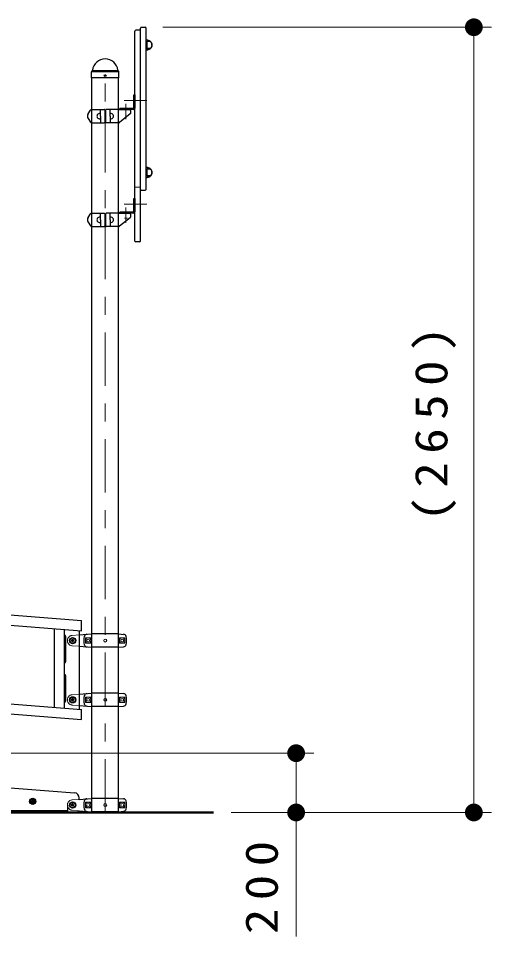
# Model space of a CAD drawing. Units: millimetres on the paper, scale 1:60. Extents: x -385 to 0, y -594 to 267.
# Drawn here: x -188.3 to -161.7, y -233.6 to -181.9 of the extents above; entities that cross this region are included whole.
import ezdxf

# ---------------------------------------------------------------- set-up
doc = ezdxf.new("R2010")
doc.units = ezdxf.units.MM
doc.linetypes.add('USER1', pattern=[4.5, 2.5, -2])
doc.linetypes.add('USER2', pattern=[6, 3, -1, 1, -1])
doc.layers.add('1_60', color=7, linetype='Continuous', lineweight=25)
doc.styles.add('ＭＳ ゴシック', font='')
doc.styles.get('ＭＳ ゴシック').set_extended_font_data('MS Gothic')

# ---------------------------------------------------------------- blocks, each defined once
blk = doc.blocks.new('filled_dot')
at = {"color": 0, "linetype": 'Continuous', "lineweight": -2, "const_width": 1.25}
blk.add_lwpolyline([(-0.625, 0, 1), (0.625, 0, 1)], format="xyb", close=True, dxfattribs=at)

msp = doc.modelspace()

# ---------------------------------------------------------------- linework, layer by layer
at = {"layer": '1_60'}
for p, q in [((-181.798, -194.455), (-181.798, -182.648)), ((-181.531, -182.598), (-181.748, -182.598)), ((-181.481, -194.455), (-181.481, -182.481)), ((-181.431, -182.431), (-181.214, -182.431)), ((-181.164, -191.548), (-181.164, -182.481)), ((-184.211, -184.894), (-184.193, -184.876)), ((-182.718, -184.894), (-182.736, -184.876)), ((-184.239, -185.273), (-184.232, -184.942)), ((-184.239, -185.273), (-184.231, -185.281)), ((-182.698, -185.281), (-184.231, -185.281)), ((-184.207, -226.598), (-184.207, -185.281)), ((-182.722, -226.598), (-182.722, -185.281)), ((-182.698, -185.281), (-182.69, -185.273)), ((-182.69, -185.273), (-182.697, -184.942)), ((-181.851, -186.223), (-181.798, -186.223)), ((-181.851, -186.976), (-181.851, -186.223)), ((-181.798, -186.223), (-181.798, -186.976)), ((-182.631, -187.056), (-182.631, -187.003)), ((-181.878, -187.003), (-182.631, -187.003)), ((-181.878, -187.056), (-182.631, -187.056)), ((-181.431, -191.598), (-181.214, -191.598)), ((-181.851, -192.056), (-181.798, -192.056)), ((-181.851, -192.81), (-181.851, -192.056)), ((-181.798, -192.056), (-181.798, -192.81)), ((-182.631, -192.89), (-182.631, -192.836)), ((-181.878, -192.836), (-182.631, -192.836)), ((-181.878, -192.89), (-182.631, -192.89)), ((-181.531, -194.505), (-181.748, -194.505)), ((-185.764, -216.63), (-185.739, -216.63)), ((-185.355, -216.931), (-185.327, -216.881)), ((-185.355, -216.931), (-185.327, -216.981)), ((-185.269, -216.881), (-185.327, -216.881)), ((-185.269, -216.881), (-185.24, -216.931)), ((-185.269, -216.981), (-185.24, -216.931)), ((-185.269, -216.981), (-185.327, -216.981)), ((-185.764, -218.179), (-185.739, -218.179)), ((-185.764, -218.846), (-185.739, -218.846)), ((-185.764, -220.395), (-185.739, -220.395)), ((-185.355, -220.264), (-185.327, -220.214)), ((-185.355, -220.264), (-185.327, -220.314)), ((-185.269, -220.214), (-185.327, -220.214)), ((-185.269, -220.314), (-185.327, -220.314)), ((-185.269, -220.214), (-185.24, -220.264)), ((-185.269, -220.314), (-185.24, -220.264)), ((-187.597, -225.975), (-187.568, -225.925)), ((-187.597, -225.975), (-187.568, -226.025)), ((-187.51, -225.925), (-187.568, -225.925)), ((-187.51, -226.025), (-187.568, -226.025)), ((-187.51, -225.925), (-187.481, -225.975)), ((-187.51, -226.025), (-187.481, -225.975)), ((-185.355, -226.181), (-185.327, -226.131)), ((-185.355, -226.181), (-185.327, -226.231)), ((-185.269, -226.131), (-185.327, -226.131)), ((-185.269, -226.231), (-185.327, -226.231)), ((-185.269, -226.131), (-185.24, -226.181)), ((-185.269, -226.231), (-185.24, -226.181))]:
    msp.add_line(p, q, dxfattribs=at)
at = {"layer": '1_60', "lineweight": 13}
for p, q in [((-180.214, -182.431), (-161.722, -182.431)), ((-162.722, -182.431), (-162.722, -226.598)), ((-182.75, -184.865), (-184.176, -184.865)), ((-182.72, -184.923), (-184.209, -184.923)), ((-227.464, -223.265), (-171.722, -223.265)), ((-172.722, -223.265), (-172.722, -233.583)), ((-176.369, -226.598), (-171.722, -226.598)), ((-176.369, -226.598), (-161.722, -226.598))]:
    msp.add_line(p, q, dxfattribs=at)
at = {"layer": '1_60', "color": 2}
for p, q in [((-181.164, -183.731), (-181.164, -183.131)), ((-181.098, -183.345), (-181.164, -183.345)), ((-180.944, -183.206), (-181.098, -183.206)), ((-181.098, -183.656), (-181.098, -183.206)), ((-181.021, -183.206), (-181.098, -183.215)), ((-180.93, -183.24), (-181.098, -183.24)), ((-181.098, -183.518), (-181.164, -183.518)), ((-180.93, -183.623), (-181.098, -183.623)), ((-181.021, -183.656), (-181.098, -183.648)), ((-180.944, -183.656), (-181.098, -183.656)), ((-184.424, -187.295), (-184.289, -187.087)), ((-184.233, -187.056), (-183.523, -187.056)), ((-183.735, -187.277), (-183.769, -187.275)), ((-183.735, -187.431), (-183.735, -187.073)), ((-183.735, -187.431), (-183.735, -187.79)), ((-183.489, -187.09), (-183.489, -187.773)), ((-183.439, -187.09), (-183.439, -187.773)), ((-182.696, -187.056), (-183.406, -187.056)), ((-183.193, -187.431), (-183.193, -187.073)), ((-183.193, -187.277), (-183.16, -187.275)), ((-183.193, -187.431), (-183.193, -187.79)), ((-182.694, -187.056), (-182.08, -187.078)), ((-182.06, -187.309), (-182.654, -187.791)), ((-182.048, -187.109), (-182.048, -187.283)), ((-184.424, -187.567), (-184.289, -187.776)), ((-184.231, -187.806), (-183.523, -187.806)), ((-183.735, -187.586), (-183.769, -187.587)), ((-182.696, -187.806), (-183.406, -187.806)), ((-183.193, -187.586), (-183.16, -187.587)), ((-181.164, -190.898), (-181.164, -190.298)), ((-181.098, -190.511), (-181.164, -190.511)), ((-180.944, -190.373), (-181.098, -190.373)), ((-181.098, -190.823), (-181.098, -190.373)), ((-181.021, -190.373), (-181.098, -190.381)), ((-180.93, -190.406), (-181.098, -190.406)), ((-181.098, -190.685), (-181.164, -190.685)), ((-180.93, -190.79), (-181.098, -190.79)), ((-181.021, -190.823), (-181.098, -190.815)), ((-180.944, -190.823), (-181.098, -190.823)), ((-184.424, -193.129), (-184.289, -192.92)), ((-184.233, -192.89), (-183.523, -192.89)), ((-183.735, -193.11), (-183.769, -193.109)), ((-183.735, -193.265), (-183.735, -192.906)), ((-183.489, -192.923), (-183.489, -193.606)), ((-183.439, -192.923), (-183.439, -193.606)), ((-182.696, -192.89), (-183.406, -192.89)), ((-183.193, -193.265), (-183.193, -192.906)), ((-183.193, -193.11), (-183.16, -193.109)), ((-182.694, -192.89), (-182.08, -192.911)), ((-182.06, -193.142), (-182.654, -193.625)), ((-182.048, -192.943), (-182.048, -193.116)), ((-184.424, -193.401), (-184.289, -193.609)), ((-184.231, -193.64), (-183.523, -193.64)), ((-183.735, -193.419), (-183.769, -193.421)), ((-183.735, -193.265), (-183.735, -193.623)), ((-182.696, -193.64), (-183.406, -193.64)), ((-183.193, -193.265), (-183.193, -193.623)), ((-183.193, -193.419), (-183.16, -193.421)), ((-184.923, -216.61), (-184.231, -216.556)), ((-182.698, -216.556), (-184.231, -216.556)), ((-182.698, -216.556), (-182.435, -216.579)), ((-184.923, -217.253), (-184.231, -217.306)), ((-182.698, -217.306), (-184.231, -217.306)), ((-182.698, -217.306), (-182.435, -217.283)), ((-184.923, -219.943), (-184.231, -219.889)), ((-182.698, -219.889), (-184.231, -219.889)), ((-182.698, -219.889), (-182.435, -219.912)), ((-184.923, -220.586), (-184.231, -220.639)), ((-182.698, -220.639), (-184.231, -220.639)), ((-182.698, -220.639), (-182.435, -220.616)), ((-184.923, -225.86), (-184.231, -225.806)), ((-182.698, -225.806), (-184.231, -225.806)), ((-182.698, -225.806), (-182.435, -225.829)), ((-184.923, -226.503), (-184.231, -226.556)), ((-182.698, -226.556), (-184.231, -226.556)), ((-182.698, -226.556), (-182.435, -226.533))]:
    msp.add_line(p, q, dxfattribs=at)
at = {"layer": '1_60', "linetype": 'USER1', "lineweight": 13}
for p, q in [((-182.723, -184.931), (-184.206, -184.931)), ((-181.481, -191.431), (-181.798, -191.431)), ((-182.214, -193.178), (-182.381, -193.178))]:
    msp.add_line(p, q, dxfattribs=at)
at = {"layer": '1_60', "linetype": 'USER2', "lineweight": 13}
for p, q in [((-183.464, -226.598), (-183.464, -184.931)), ((-181.128, -186.556), (-182.402, -186.556)), ((-182.298, -187.6), (-182.298, -186.745)), ((-181.128, -192.39), (-182.402, -192.39)), ((-182.298, -193.433), (-182.298, -192.579))]:
    msp.add_line(p, q, dxfattribs=at)
at = {"layer": '1_60', "color": 131}
for p, q in [((-227.132, -212.48), (-184.798, -215.804)), ((-227.132, -213.049), (-184.798, -216.373)), ((-184.798, -216.373), (-184.798, -215.804)), ((-186.331, -216.252), (-186.331, -220.684)), ((-185.764, -216.297), (-185.764, -220.729)), ((-184.923, -216.363), (-184.923, -220.795)), ((-185.689, -216.68), (-185.689, -218.129)), ((-227.132, -217.48), (-184.798, -220.804)), ((-227.132, -218.049), (-184.798, -221.373)), ((-185.689, -218.896), (-185.689, -220.345)), ((-184.798, -221.373), (-184.798, -220.804))]:
    msp.add_line(p, q, dxfattribs=at)
at = {"layer": '1_60', "color": 2, "linetype": 'USER1', "lineweight": 13}
for p, q in [((-184.923, -216.61), (-185.32, -216.64)), ((-184.923, -217.253), (-185.32, -217.222)), ((-184.923, -219.943), (-185.32, -219.974)), ((-184.923, -220.586), (-185.32, -220.555)), ((-184.923, -225.86), (-185.32, -225.89)), ((-184.923, -226.503), (-185.32, -226.472))]:
    msp.add_line(p, q, dxfattribs=at)
at = {"layer": '1_60', "color": 2, "lineweight": 13}
for p, q in [((-184.577, -217.085), (-184.577, -216.777)), ((-184.269, -216.777), (-184.577, -216.777)), ((-182.66, -216.777), (-182.352, -216.777)), ((-182.352, -217.085), (-182.352, -216.777)), ((-184.269, -217.085), (-184.577, -217.085)), ((-182.66, -217.085), (-182.352, -217.085)), ((-184.577, -220.419), (-184.577, -220.11)), ((-184.269, -220.11), (-184.577, -220.11)), ((-184.269, -220.419), (-184.577, -220.419)), ((-182.66, -220.11), (-182.352, -220.11)), ((-182.66, -220.419), (-182.352, -220.419)), ((-182.352, -220.419), (-182.352, -220.11)), ((-184.577, -226.335), (-184.577, -226.027)), ((-184.269, -226.027), (-184.577, -226.027)), ((-182.66, -226.027), (-182.352, -226.027)), ((-182.352, -226.335), (-182.352, -226.027)), ((-184.269, -226.335), (-184.577, -226.335)), ((-182.66, -226.335), (-182.352, -226.335))]:
    msp.add_line(p, q, dxfattribs=at)
at = {"layer": '1_60', "color": 20}
for p, q in [((-203.465, -224.055), (-185.192, -225.49)), ((-184.923, -225.86), (-184.923, -225.781)), ((-185.589, -226.506), (-201.995, -226.506))]:
    msp.add_line(p, q, dxfattribs=at)
at = {"layer": '1_60', "color": 4}
for p, q in [((-185.589, -226.181), (-185.589, -226.598)), ((-186.056, -226.506), (-186.056, -226.548)), ((-186.006, -226.506), (-186.006, -226.598)), ((-185.589, -226.523), (-186.006, -226.523)), ((-185.006, -226.496), (-185.006, -226.598))]:
    msp.add_line(p, q, dxfattribs=at)
at = {"layer": '1_60', "lineweight": 50}
msp.add_line((-177.369, -226.598), (-348.657, -226.598), dxfattribs=at)
at = {"layer": '1_60', "color": 2}
for points in [[(-181.164, -183.131), (-181.121, -183.134), (-181.078, -183.141), (-181.037, -183.154), (-180.998, -183.171), (-180.961, -183.193), (-180.929, -183.219), (-180.9, -183.249), (-180.876, -183.281), (-180.856, -183.316), (-180.842, -183.354), (-180.834, -183.392), (-180.831, -183.431), (-180.834, -183.47), (-180.842, -183.509), (-180.856, -183.546), (-180.876, -183.581), (-180.9, -183.614), (-180.929, -183.643), (-180.961, -183.669), (-180.998, -183.691), (-181.037, -183.708), (-181.078, -183.721), (-181.121, -183.729), (-181.164, -183.731)], [(-180.93, -183.24), (-180.901, -183.273), (-180.878, -183.309), (-180.861, -183.348), (-180.851, -183.389), (-180.848, -183.431), (-180.851, -183.473), (-180.861, -183.514), (-180.878, -183.553), (-180.901, -183.59), (-180.93, -183.623)], [(-181.164, -190.298), (-181.121, -190.301), (-181.078, -190.308), (-181.037, -190.321), (-180.998, -190.338), (-180.961, -190.36), (-180.929, -190.386), (-180.9, -190.415), (-180.876, -190.448), (-180.856, -190.483), (-180.842, -190.52), (-180.834, -190.559), (-180.831, -190.598), (-180.834, -190.637), (-180.842, -190.676), (-180.856, -190.713), (-180.876, -190.748), (-180.9, -190.781), (-180.929, -190.81), (-180.961, -190.836), (-180.998, -190.858), (-181.037, -190.875), (-181.078, -190.888), (-181.121, -190.895), (-181.164, -190.898)], [(-180.93, -190.406), (-180.901, -190.439), (-180.878, -190.476), (-180.861, -190.515), (-180.851, -190.556), (-180.848, -190.598), (-180.851, -190.64), (-180.861, -190.681), (-180.878, -190.72), (-180.901, -190.757), (-180.93, -190.79)]]:
    msp.add_lwpolyline(points, dxfattribs=at)
at = {"layer": '1_60'}
for centre, radius in [((-183.464, -185.148), 0.05), ((-185.298, -216.931), 0.175), ((-185.298, -216.931), 0.15), ((-185.298, -216.931), 0.0577), ((-185.298, -220.264), 0.175), ((-185.298, -220.264), 0.15), ((-185.298, -220.264), 0.0577), ((-187.539, -225.975), 0.175), ((-187.539, -225.975), 0.15), ((-187.539, -225.975), 0.0577), ((-185.298, -226.181), 0.175), ((-185.298, -226.181), 0.15), ((-185.298, -226.181), 0.0577)]:
    msp.add_circle(centre, radius, dxfattribs=at)
at = {"layer": '1_60', "color": 2, "lineweight": 13}
for centre, radius in [((-184.423, -216.931), 0.154), ((-184.423, -216.931), 0.0833), ((-183.464, -216.931), 0.0833), ((-182.506, -216.931), 0.154), ((-182.506, -216.931), 0.0833), ((-184.423, -220.264), 0.154), ((-184.423, -220.264), 0.0833), ((-183.464, -220.264), 0.0833), ((-182.506, -220.264), 0.154), ((-182.506, -220.264), 0.0833), ((-184.423, -226.181), 0.154), ((-184.423, -226.181), 0.0833), ((-183.464, -226.181), 0.0833), ((-182.506, -226.181), 0.154), ((-182.506, -226.181), 0.0833)]:
    msp.add_circle(centre, radius, dxfattribs=at)
at = {"layer": '1_60', "linetype": 'USER1', "lineweight": 13}
msp.add_circle((-187.539, -225.975), 0.108, dxfattribs=at)
at = {"layer": '1_60'}
for centre, radius, start, end in [((-181.748, -182.648), 0.05, 90, 180), ((-181.531, -182.648), 0.05, 0, 90), ((-181.431, -182.481), 0.05, 90, 180), ((-181.214, -182.481), 0.05, 0, 90), ((-183.464, -184.931), 0.72, 90, 173.3676), ((-183.464, -184.931), 0.72, 6.6324, 90), ((-184.162, -184.944), 0.07, 135, 178.996), ((-184.226, -184.843), 0.0467, 315, 353.3676), ((-182.703, -184.843), 0.0467, 186.6324, 225), ((-182.767, -184.944), 0.07, 1.0039, 45), ((-181.878, -186.976), 0.0267, 270, 0), ((-181.878, -186.976), 0.08, 270, 0), ((-181.431, -191.548), 0.05, 180, 270), ((-181.214, -191.548), 0.05, 270, 0), ((-181.878, -192.81), 0.0267, 270, 0), ((-181.878, -192.81), 0.08, 270, 0), ((-181.748, -194.455), 0.05, 180, 270), ((-181.531, -194.455), 0.05, 270, 0), ((-185.739, -218.129), 0.05, 270, 0)]:
    msp.add_arc(centre, radius, start, end, dxfattribs=at)
at = {"layer": '1_60', "color": 2}
for centre, radius, start, end in [((-184.214, -187.431), 0.25, 147.007, 180), ((-184.214, -187.431), 0.25, 180, 212.993), ((-184.233, -187.123), 0.0667, 90, 159.1971), ((-183.774, -187.431), 0.156, 88, 272), ((-183.719, -187.073), 0.0167, 90, 180), ((-183.523, -187.09), 0.0333, 0, 90), ((-183.406, -187.09), 0.0333, 90, 180), ((-183.21, -187.073), 0.0167, 0, 90), ((-183.155, -187.431), 0.156, 268, 92), ((-182.081, -187.111), 0.0333, 0, 88), ((-182.081, -187.283), 0.0333, 312.0261, 0), ((-184.233, -187.74), 0.0667, 200.8029, 270), ((-183.719, -187.79), 0.0167, 180, 270), ((-183.523, -187.773), 0.0333, 270, 0), ((-183.406, -187.773), 0.0333, 180, 270), ((-183.21, -187.79), 0.0167, 270, 0), ((-182.696, -187.74), 0.0667, 270, 309.0977), ((-184.214, -193.265), 0.25, 147.007, 180), ((-184.233, -192.956), 0.0667, 90, 159.1971), ((-183.774, -193.265), 0.156, 88, 272), ((-183.719, -192.906), 0.0167, 90, 180), ((-183.523, -192.923), 0.0333, 0, 90), ((-183.406, -192.923), 0.0333, 90, 180), ((-183.21, -192.906), 0.0167, 0, 90), ((-183.155, -193.265), 0.156, 268, 92), ((-182.081, -192.945), 0.0333, 0, 88), ((-182.081, -193.116), 0.0333, 312.0261, 0), ((-184.214, -193.265), 0.25, 180, 212.993), ((-184.233, -193.573), 0.0667, 200.8029, 270), ((-183.719, -193.623), 0.0167, 180, 270), ((-183.523, -193.606), 0.0333, 270, 0), ((-183.406, -193.606), 0.0333, 180, 270), ((-183.21, -193.623), 0.0167, 270, 0), ((-182.696, -193.573), 0.0667, 270, 309.0977), ((-183.839, -216.931), 0.833, 163.5592, 196.4423), ((-184.479, -216.742), 0.167, 94.4207, 163.5592), ((-182.449, -216.745), 0.167, 16.1962, 85), ((-183.089, -216.931), 0.833, 343.8037, 16.1962), ((-184.479, -217.12), 0.167, 196.4423, 265.5772), ((-182.449, -217.117), 0.167, 275, 343.8037), ((-183.839, -220.264), 0.833, 163.5592, 196.4423), ((-184.479, -220.076), 0.167, 94.4207, 163.5592), ((-182.449, -220.079), 0.167, 16.1962, 85), ((-183.089, -220.264), 0.833, 343.8037, 16.1962), ((-184.479, -220.453), 0.167, 196.4423, 265.5772), ((-182.449, -220.45), 0.167, 275, 343.8037), ((-183.839, -226.181), 0.833, 163.5592, 196.4423), ((-184.479, -225.993), 0.167, 94.4207, 163.5592), ((-182.449, -225.995), 0.167, 16.1962, 85), ((-183.089, -226.181), 0.833, 343.8037, 16.1962), ((-184.479, -226.37), 0.167, 196.4423, 265.5772), ((-182.449, -226.367), 0.167, 275, 343.8037)]:
    msp.add_arc(centre, radius, start, end, dxfattribs=at)
at = {"layer": '1_60', "color": 131}
for centre, start, end in [((-185.739, -216.68), 0, 90), ((-185.739, -218.896), 0, 90), ((-185.739, -220.345), 270, 0)]:
    msp.add_arc(centre, 0.05, start, end, dxfattribs=at)
at = {"layer": '1_60', "color": 2, "linetype": 'USER1', "lineweight": 13}
for centre in [(-185.298, -216.931), (-185.298, -220.264), (-185.298, -226.181)]:
    msp.add_arc(centre, 0.292, 94.4207, 265.5793, dxfattribs=at)
at = {"layer": '1_60', "color": 2, "lineweight": 13}
for centre, start, end in [((-186.402, -216.931), 355.8705, 4.1295), ((-180.527, -216.931), 175.8705, 184.1295), ((-186.402, -220.264), 355.8705, 4.1295), ((-180.527, -220.264), 175.8705, 184.1295), ((-186.402, -226.181), 355.8705, 4.1295), ((-180.527, -226.181), 175.8705, 184.1295)]:
    msp.add_arc(centre, 2.139, start, end, dxfattribs=at)
at = {"layer": '1_60', "color": 20}
msp.add_arc((-185.214, -225.781), 0.292, 0, 85.5101, dxfattribs=at)
at = {"layer": '1_60', "color": 4}
msp.add_arc((-186.106, -226.548), 0.05, 270, 0, dxfattribs=at)

# ---------------------------------------------------------------- block references
at = {"layer": '1_60', "lineweight": 13, "xscale": 0.4, "yscale": 0.4}
for p, rotation in [((-162.722, -182.431), 270), ((-172.722, -223.265), 270), ((-172.722, -226.598), 90), ((-162.722, -226.598), 90)]:
    msp.add_blockref('filled_dot', p, dxfattribs=dict(at, rotation=rotation))

# ---------------------------------------------------------------- texts
at = {"layer": '1_60', "char_height": 1.833, "attachment_point": 8, "rotation": 90, "style": 'ＭＳ ゴシック'}
for s, insert in [('\\T1.33;\\W1.15;(2650)', (-163.722, -204.515)), ('\\T1.33;\\W1.15;200', (-173.722, -230.583))]:
    msp.add_mtext(s, dxfattribs=dict(at, insert=insert))

doc.saveas('drawing.dxf')
